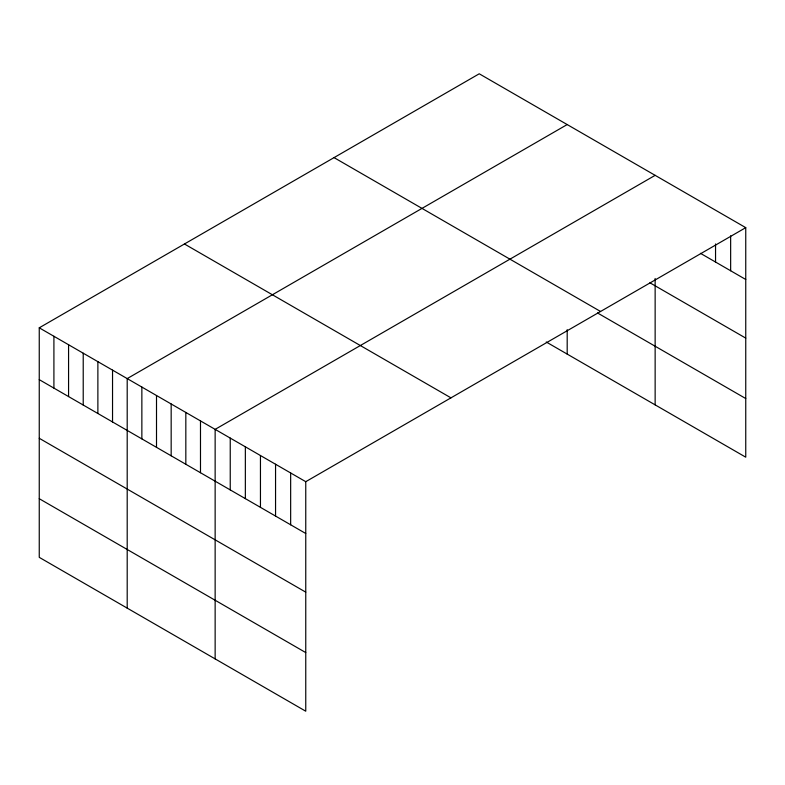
<?xml version="1.0" encoding="UTF-8"?>
<svg xmlns="http://www.w3.org/2000/svg" width="785" height="785" viewBox="0 0 785 785"><rect width="100%" height="100%" fill="white"/><g stroke="black" fill="none" stroke-linecap="round" stroke-linejoin="round"><path stroke-width="1.18" d="M745.75 227.65L305.757 481.686L305.757 711.21L39.25 557.35L39.25 327.816L479.242 73.79L745.75 227.65L745.75 457.184L546.252 342.005M567.192 124.56L127.199 378.596L127.199 608.12M655.141 175.34L215.139 429.366L215.139 658.9M700.446 253.32L745.75 279.48M649.902 282.786L745.75 338.119M334.047 157.618L600.554 311.478M597.552 312.979L745.75 398.545M184.446 243.988L450.953 397.848M39.25 327.816L305.757 481.686M39.25 379.646L305.757 533.506M39.25 438.285L305.757 592.155M39.25 498.701L305.757 652.57M730.649 235.804L730.649 270.756M715.547 243.958L715.547 262.043M655.141 278.479L655.141 404.874M567.192 329.661L567.192 354.094M290.656 472.962L290.656 524.792M275.555 464.239L275.555 516.069M260.453 455.526L260.453 507.355M245.352 446.802L245.352 498.632M230.24 438.089L230.24 489.909M200.489 420.907L200.489 472.727M185.829 412.439L185.829 464.269M171.169 403.981L171.169 455.81M156.509 395.512L156.509 447.342M141.859 387.054L141.859 438.884M112.54 370.127L112.54 421.957M97.88 361.669L97.88 413.489M83.22 353.201L83.22 405.031M68.57 344.743L68.57 396.572M53.91 336.274L53.91 388.104"/></g></svg>
